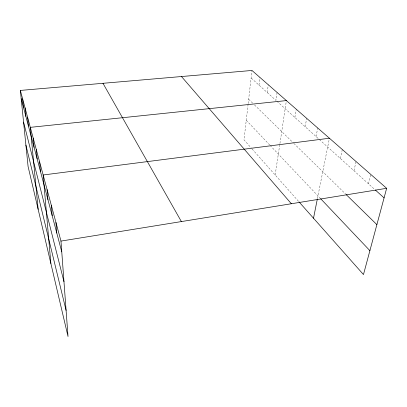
<?xml version="1.0" encoding="UTF-8"?>
<svg xmlns="http://www.w3.org/2000/svg" width="407" height="407" viewBox="0 0 407 407"><rect width="100%" height="100%" fill="white"/><g stroke="black" fill="none" stroke-linecap="round" stroke-linejoin="round"><path stroke-width="0.31" stroke-dasharray="2.04 1.53" d="M248.102 104.167L244.007 139.855L251.241 148.011M248.168 103.551L251.964 70.462M258.969 85.078L259.91 77.411M267.246 92.542L268.274 84.732M277.091 92.445L275.966 100.407L251.104 77.986M275.178 175L279.838 144.068M279.935 143.442L286.396 100.585M294.892 117.47L296.23 109.193M305.184 126.75L306.644 118.305M316.091 136.584L317.689 127.966M317.465 198.357L329.421 138.232M340.379 158.486L342.302 149.501M353.953 170.726L356.069 161.548M368.483 183.827L370.813 174.45M276.887 101.236L318.869 139.092M319.332 139.509L374.445 189.204M248.667 99.222L252.716 103.18M254.512 104.94L293.391 142.969M293.844 143.412L345.782 194.21M246.255 120.243L269.693 144.963M270.126 145.421L320.136 198.173M252.086 148.957L298.621 201.434"/><path stroke-width="0.61" d="M313.512 218.228L317.343 198.977M20.35 90.425L60.974 241.086L68.025 336.538L28.083 166.488L20.35 90.425L251.964 70.462L386.65 188.304L363.471 274.562L299.033 201.897M60.974 241.086L386.65 188.304M329.421 138.232L43.152 174.99L50.86 263.461M286.396 100.585L30.306 127.35L38.146 209.32M375.361 190.028L384.076 197.888M346.235 194.648L376.887 224.633M320.574 198.631L369.897 250.661M181.476 76.536L291.361 203.744M102.971 83.303L181.374 221.571M21.195 98.728L61.767 251.852M23.57 122.1L63.97 281.68M25.911 145.116L66.092 310.414M25.031 107.784L25.885 116.438M22.624 98.855L23.474 107.331M27.59 117.267L28.449 126.104M33.201 138.09L34.066 147.309M36.294 149.557L37.159 158.979M39.601 161.828L40.466 171.454M47.085 189.591L47.934 199.654M51.343 205.367L52.177 215.664M55.952 222.476L56.771 233.002"/></g></svg>
